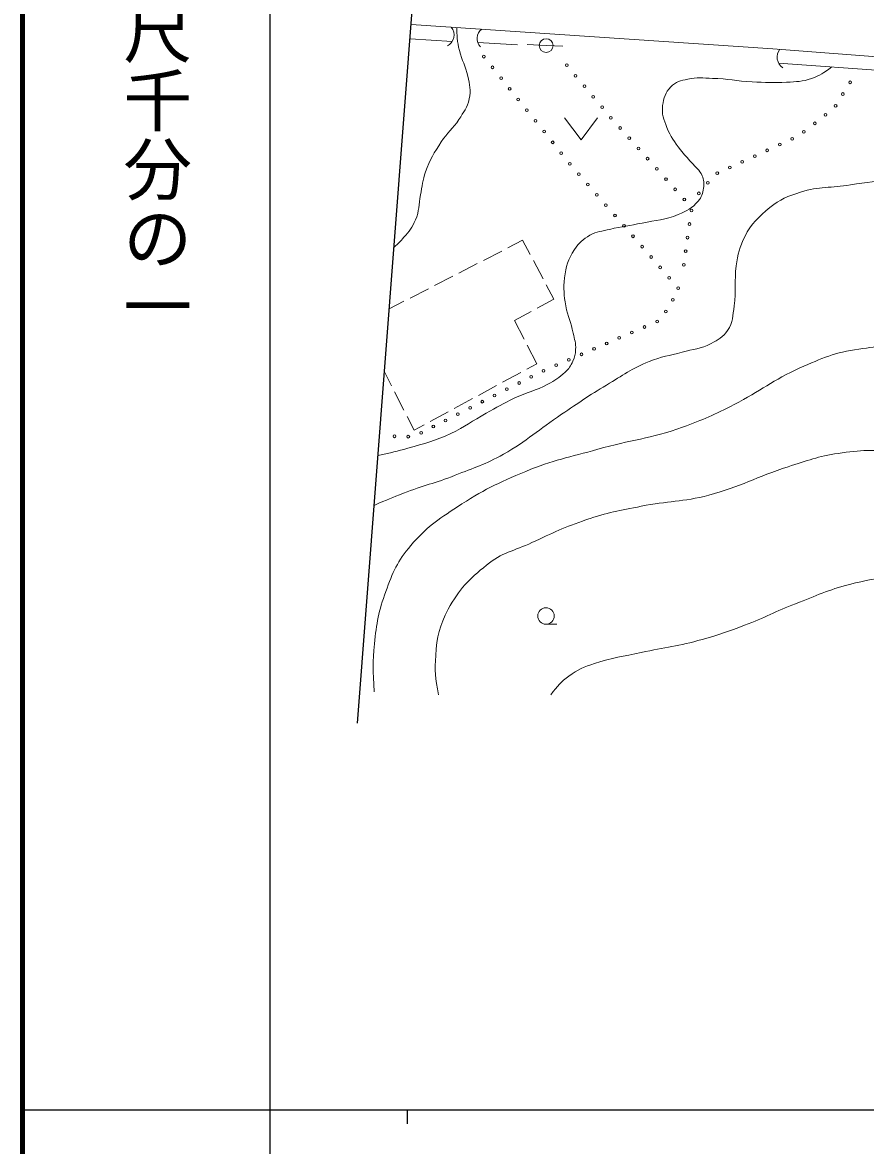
# Model space of a CAD drawing. Units: millimetres, scale not verified. Extents: x 40000 to 680000, y 20000 to 380000.
# Drawn here: x 40000 to 101362, y 202409 to 284164 of the extents above; entities that cross this region are included whole.
import ezdxf
from ezdxf.enums import TextEntityAlignment as Align

# ---------------------------------------------------------------- set-up
doc = ezdxf.new("R2010")
doc.units = ezdxf.units.MM
doc.header["$LTSCALE"] = 1000
for name, color, linetype, lineweight in [('M-BMK-OTRS', 5, 'Continuous', 25), ('M-TTL', 2, 'Continuous', 140), ('M-TTL-BAND', 7, 'Continuous', 25), ('M-WORK', 1, 'Continuous', 13)]:
    doc.layers.add(name, color=color, linetype=linetype, lineweight=lineweight)
doc.styles.add('@ＭＳ ゴシック', font='')
doc.styles.get('@ＭＳ ゴシック').set_extended_font_data('@MS Gothic')

msp = doc.modelspace()

# ---------------------------------------------------------------- linework, layer by layer
at = {"layer": 'M-BMK-OTRS'}
msp.add_line((64374, 233165), (68570, 287697), dxfattribs=at)
at = {"layer": 'M-TTL'}
msp.add_line((40000, 380000), (40000, 20000), dxfattribs=at)
at = {"layer": 'M-TTL-BAND'}
for p, q in [((58000, 370000), (58000, 20000)), ((40000, 205000), (579000, 205000)), ((68000, 205000), (68000, 204000))]:
    msp.add_line(p, q, dxfattribs=at)
at = {"layer": 'M-WORK'}
for p, q in [((68287, 284009), (94608, 282255)), ((68207, 282979), (71275, 282781)), ((73140, 282704), (76023, 282528)), ((78117, 282477), (76745, 282561)), ((78117, 282477), (79325, 282436)), ((94608, 282255), (127925, 279687)), ((95035, 281207), (126915, 278897)), ((79456, 277212), (80656, 275612)), ((80656, 275612), (81856, 277212)), ((75328, 267752), (76403, 268305)), ((76403, 268305), (76952, 267267)), ((73549, 266838), (74883, 267523)), ((71771, 265923), (73105, 266609)), ((77186, 266825), (77887, 265500)), ((69992, 265009), (71326, 265694)), ((78121, 265058), (78670, 264020)), ((68213, 264094), (69547, 264780)), ((66694, 263313), (67769, 263865)), ((78670, 264020), (77459, 263365)), ((77020, 263127), (75809, 262472)), ((75809, 262472), (76507, 261115)), ((76736, 260671), (77435, 259314)), ((77435, 259314), (76708, 258921)), ((66855, 257716), (66341, 258723)), ((76269, 258683), (74950, 257969)), ((74510, 257731), (73191, 257017)), ((67765, 255935), (67082, 257270)), ((72751, 256779), (71432, 256065)), ((68507, 254482), (67992, 255489)), ((70992, 255827), (69673, 255113)), ((69233, 254875), (68507, 254482)), ((78104, 240358), (78904, 240358))]:
    msp.add_line(p, q, dxfattribs=at)
for centre, radius in [((78117, 282477), 500), ((73583, 281677), 100), ((74209, 280897), 100), ((79614, 281053), 100), ((74835, 280117), 100), ((80257, 280288), 100), ((80900, 279522), 100), ((100234, 279805), 100), ((75461, 279338), 100), ((81543, 278756), 100), ((99709, 278954), 100), ((76087, 278558), 100), ((82186, 277990), 100), ((99185, 278103), 100), ((76713, 277778), 100), ((82832, 277227), 100), ((98448, 277440), 100), ((77339, 276998), 100), ((83500, 276482), 100), ((97664, 276820), 100), ((77964, 276218), 100), ((78590, 275438), 100), ((84167, 275738), 100), ((96027, 275690), 100), ((96879, 276199), 100), ((79216, 274658), 100), ((84835, 274993), 100), ((94209, 274857), 100), ((95118, 275273), 100), ((79842, 273878), 100), ((85502, 274249), 100), ((92391, 274024), 100), ((93300, 274440), 100), ((80499, 273124), 100), ((86170, 273504), 100), ((90572, 273190), 100), ((91481, 273607), 100), ((81155, 272370), 100), ((86837, 272759), 100), ((89884, 272481), 100), ((81812, 271616), 100), ((87505, 272015), 100), ((89232, 271723), 100), ((82468, 270861), 100), ((88172, 271270), 100), ((83125, 270107), 100), ((88693, 270481), 100), ((83782, 269353), 100), ((88552, 269491), 100), ((84438, 268598), 100), ((88411, 268501), 100), ((85095, 267844), 100), ((88269, 267511), 100), ((85751, 267090), 100), ((88128, 266521), 100), ((86408, 266336), 100), ((87064, 265581), 100), ((87721, 264827), 100), ((87328, 263976), 100), ((86189, 262393), 100), ((86820, 263115), 100), ((84354, 261597), 100), ((85271, 261995), 100), ((82519, 260802), 100), ((83436, 261199), 100), ((80684, 260006), 100), ((81601, 260404), 100), ((78849, 259211), 100), ((79766, 259608), 100), ((77034, 258372), 100), ((77931, 258813), 100), ((75251, 257465), 100), ((76143, 257919), 100), ((74360, 257011), 100), ((72578, 256104), 100), ((73469, 256558), 100), ((70796, 255197), 100), ((71687, 255650), 100), ((69013, 254290), 100), ((69904, 254743), 100), ((67082, 254039), 100), ((68082, 254014), 100), ((78104, 240958), 600)]:
    msp.add_circle(centre, radius, dxfattribs=at)
for centre, radius, start, end in [((70527, 283252), 884, 296.7149, 39.55818), ((73930, 282990), 840, 126.31346, 224.65123), ((95856, 281644), 930, 142.0649, 237.07971)]:
    msp.add_arc(centre, radius, start, end, dxfattribs=at)
for points, knots in [([(67038, 267789), (67392, 268106), (67501, 268218), (67764, 268523), (68151, 268972), (68370, 269243), (68606, 269787), (68895, 270451), (68824, 270896), (68970, 271606), (69106, 272266), (69111, 272656), (69334, 273291), (69653, 274201), (69961, 274665), (70483, 275474), (70922, 276155), (71328, 276421), (71766, 277102), (72119, 277651), (72379, 277958), (72513, 278596), (72647, 279234), (72554, 279625), (72417, 280262), (72256, 281009), (71988, 281378), (71804, 282120), (71717, 282472), (71681, 282675), (71649, 283037), (71623, 283329), (71621, 283436), (71625, 283787)], [0, 0, 0, 0, 1, 1, 1, 2, 2, 2, 3, 3, 3, 4, 4, 4, 5, 5, 5, 6, 6, 6, 7, 7, 7, 8, 8, 8, 9, 9, 9, 10, 10, 10, 11, 11, 11, 11]), ([(65873, 252641), (66914, 252861), (67212, 252935), (68058, 253171), (69297, 253516), (70003, 253708), (71173, 254243), (72223, 254724), (72728, 255153), (73739, 255712), (74535, 256152), (74976, 256411), (75794, 256809), (76727, 257264), (77331, 257341), (78246, 257831), (78770, 258112), (79062, 258293), (79497, 258699), (79777, 258960), (79900, 259155), (80059, 259503), (80201, 259816), (80241, 260016), (80263, 260359), (80293, 260827), (80178, 261086), (80084, 261546), (79923, 262335), (79686, 262744), (79548, 263538), (79412, 264320), (79361, 264780), (79458, 265568), (79564, 266416), (79709, 266918), (80173, 267636), (80497, 268137), (80780, 268373), (81297, 268670), (81811, 268966), (82176, 268963), (82752, 269104), (83661, 269326), (84187, 269368), (85101, 269564), (86133, 269785), (86757, 269773), (87731, 270176), (88365, 270439), (88731, 270646), (89187, 271160), (89452, 271458), (89505, 271715), (89564, 272109), (89617, 272459), (89608, 272685), (89468, 273011), (89277, 273454), (89000, 273600), (88689, 273968), (88379, 274336), (88169, 274512), (87885, 274900), (87447, 275497), (87179, 275835), (86902, 276522), (86664, 277110), (86511, 277488), (86595, 278117), (86672, 278689), (86787, 279052), (87182, 279471), (87547, 279857), (87901, 279922), (88421, 280033), (89109, 280179), (89518, 280117), (90221, 280096), (91352, 280064), (91976, 279895), (93106, 279841), (94088, 279794), (94641, 279753), (95621, 279815), (96331, 279861), (96752, 279845), (97422, 280084), (98050, 280307), (98304, 280485), (98908, 280926)], [0, 0, 0, 0, 1, 1, 1, 2, 2, 2, 3, 3, 3, 4, 4, 4, 5, 5, 5, 6, 6, 6, 7, 7, 7, 8, 8, 8, 9, 9, 9, 10, 10, 10, 11, 11, 11, 12, 12, 12, 13, 13, 13, 14, 14, 14, 15, 15, 15, 16, 16, 16, 17, 17, 17, 18, 18, 18, 19, 19, 19, 20, 20, 20, 21, 21, 21, 22, 22, 22, 23, 23, 23, 24, 24, 24, 25, 25, 25, 26, 26, 26, 27, 27, 27, 28, 28, 28, 29, 29, 29, 30, 30, 30, 30]), ([(65593, 249009), (66606, 249453), (66888, 249565), (67728, 249896), (69172, 250465), (70041, 250621), (71482, 251198), (72875, 251756), (73699, 251991), (75005, 252730), (76751, 253719), (77570, 254525), (79237, 255641), (80505, 256490), (81200, 256990), (82512, 257767), (83705, 258474), (84328, 258974), (85615, 259491), (86516, 259852), (87075, 259892), (88008, 260161), (88834, 260398), (89355, 260393), (90115, 260793), (90647, 261073), (90987, 261250), (91321, 261750), (91721, 262349), (91689, 262820), (91800, 263531), (91976, 264656), (91791, 265315), (91953, 266442), (92077, 267297), (92175, 267797), (92566, 268568), (93063, 269547), (93563, 269988), (94405, 270694), (95148, 271317), (95705, 271500), (96626, 271804), (97990, 272255), (98850, 272088), (100265, 272340), (101476, 272557), (102233, 272470), (103348, 272992), (104048, 273319), (104442, 273588), (104918, 274198), (105530, 274982), (105589, 275602), (106125, 276439), (106553, 277107), (106878, 277424), (107408, 278015), (108222, 278925), (108584, 279198), (109696, 280145)], [0, 0, 0, 0, 1, 1, 1, 2, 2, 2, 3, 3, 3, 4, 4, 4, 5, 5, 5, 6, 6, 6, 7, 7, 7, 8, 8, 8, 9, 9, 9, 10, 10, 10, 11, 11, 11, 12, 12, 12, 13, 13, 13, 14, 14, 14, 15, 15, 15, 16, 16, 16, 17, 17, 17, 18, 18, 18, 19, 19, 19, 20, 20, 20, 20]), ([(78447, 235229), (78961, 235888), (79175, 236146), (79768, 236589), (80422, 237078), (80873, 237245), (81645, 237508), (82932, 237947), (83708, 237997), (85035, 238293), (86767, 238680), (87770, 238767), (89478, 239251), (90700, 239597), (91374, 239831), (92561, 240285), (94032, 240848), (94808, 241284), (96276, 241855), (97793, 242446), (98624, 242854), (100202, 243253), (101414, 243560), (102113, 243708), (103362, 243770), (104390, 243821), (104970, 243710), (105992, 243579), (107562, 243377), (108379, 242880), (109956, 242736), (110954, 242645), (111541, 242549), (112522, 242755), (113413, 242943), (113933, 243149), (114648, 243713), (115609, 244471), (115868, 245185), (116716, 246068), (117288, 246664), (117586, 247038), (118267, 247505), (119052, 248043), (119638, 248076), (120508, 248462), (121297, 248812), (121778, 248937), (122519, 249381), (123388, 249903), (123869, 250235), (124587, 250952), (125353, 251717), (125572, 252326), (126138, 253250), (126997, 254652), (127334, 255521), (128187, 256927), (128904, 258108), (129246, 258823), (130140, 259876), (130798, 260650), (131143, 261148), (131998, 261695), (132670, 262125), (133134, 262233), (133913, 262404), (135071, 262658), (135753, 262617), (136939, 262653), (138546, 262701), (139455, 262441), (141056, 262595), (142524, 262736), (143334, 262936), (144771, 263266), (146447, 263649), (147342, 264030), (149004, 264472), (151213, 265060), (152468, 265319), (154691, 265851), (155865, 266132), (156499, 266421), (157698, 266559), (158919, 266701), (159629, 266570), (160838, 266349), (161858, 266162), (162460, 266069), (163385, 265602), (164183, 265199), (164573, 264834), (165166, 264166), (166101, 263114), (166369, 262318), (166967, 261044), (167472, 259967), (167575, 259287), (167867, 258133), (168297, 256428), (168391, 255439), (168709, 253709), (169026, 251992), (169210, 251031), (169475, 249305), (169912, 246456), (169902, 244822), (170433, 241989), (170890, 239550), (171418, 238244), (171965, 235823), (172253, 234548), (172382, 233827), (172654, 232548), (172818, 231778), (172869, 231536), (173076, 230576)], [0, 0, 0, 0, 1, 1, 1, 2, 2, 2, 3, 3, 3, 4, 4, 4, 5, 5, 5, 6, 6, 6, 7, 7, 7, 8, 8, 8, 9, 9, 9, 10, 10, 10, 11, 11, 11, 12, 12, 12, 13, 13, 13, 14, 14, 14, 15, 15, 15, 16, 16, 16, 17, 17, 17, 18, 18, 18, 19, 19, 19, 20, 20, 20, 21, 21, 21, 22, 22, 22, 23, 23, 23, 24, 24, 24, 25, 25, 25, 26, 26, 26, 27, 27, 27, 28, 28, 28, 29, 29, 29, 30, 30, 30, 31, 31, 31, 32, 32, 32, 33, 33, 33, 34, 34, 34, 35, 35, 35, 36, 36, 36, 37, 37, 37, 38, 38, 38, 39, 39, 39, 39]), ([(65600, 235439), (65503, 237032), (65484, 237570), (65619, 238925), (65770, 240440), (65930, 241302), (66443, 242736), (66944, 244138), (67302, 244948), (68262, 246087), (69371, 247403), (70214, 247956), (71652, 248902), (73482, 250106), (74612, 250635), (76631, 251487), (78606, 252321), (79817, 252505), (81878, 253096), (84271, 253782), (85702, 253863), (88044, 254705), (89551, 255246), (90370, 255628), (91798, 256352), (93706, 257319), (94626, 258153), (96585, 259014), (98197, 259721), (99133, 260145), (100875, 260392), (102408, 260610), (103324, 260673), (104839, 260354), (106367, 260033), (107089, 259419), (108497, 258745), (109982, 258035), (110724, 257453), (112231, 256792), (113516, 256229), (114251, 255854), (115640, 255662), (116349, 255564), (116782, 255642), (117459, 255873), (117925, 256031), (118121, 256126), (118595, 256418)], [0, 0, 0, 0, 1, 1, 1, 2, 2, 2, 3, 3, 3, 4, 4, 4, 5, 5, 5, 6, 6, 6, 7, 7, 7, 8, 8, 8, 9, 9, 9, 10, 10, 10, 11, 11, 11, 12, 12, 12, 13, 13, 13, 14, 14, 14, 15, 15, 15, 16, 16, 16, 16]), ([(70276, 235217), (70054, 236469), (69994, 236968), (70075, 238089), (70173, 239447), (70350, 240252), (70994, 241450), (71782, 242914), (72489, 243621), (73781, 244668), (74900, 245574), (75776, 245703), (77084, 246305), (78610, 247006), (79458, 247430), (81048, 247971), (82569, 248488), (83467, 248630), (85041, 248948), (86947, 249332), (88074, 249252), (89953, 249752), (92269, 250367), (93444, 251096), (95727, 251820), (97133, 252266), (97915, 252587), (99375, 252797), (100997, 253030), (101971, 253129), (103569, 252768), (105263, 252386), (105993, 251558), (107533, 250757), (108616, 250195), (109107, 249583), (110291, 249292), (111220, 249064), (111784, 249368), (112733, 249493), (113605, 249609), (114076, 249785), (114945, 249924), (115737, 250052), (116217, 249944), (116984, 250183), (117832, 250447), (118275, 250725), (118995, 251246), (119843, 251860), (120134, 252418), (120891, 253142), (121716, 253930), (122363, 254197), (123055, 255104), (123499, 255687), (123664, 256083), (123917, 256771), (124168, 257456), (124212, 257755), (124336, 258591)], [0, 0, 0, 0, 1, 1, 1, 2, 2, 2, 3, 3, 3, 4, 4, 4, 5, 5, 5, 6, 6, 6, 7, 7, 7, 8, 8, 8, 9, 9, 9, 10, 10, 10, 11, 11, 11, 12, 12, 12, 13, 13, 13, 14, 14, 14, 15, 15, 15, 16, 16, 16, 17, 17, 17, 18, 18, 18, 19, 19, 19, 20, 20, 20, 20])]:
    msp.add_open_spline(points, degree=3, knots=knots, dxfattribs=at)

# ---------------------------------------------------------------- texts
at = {"layer": 'M-TTL-BAND', "style": '@ＭＳ ゴシック'}
msp.add_text('縮尺千分の一', height=3666, rotation=270, dxfattribs=at).set_placement((49777, 261030), align=Align.MIDDLE_RIGHT)

doc.saveas('drawing.dxf')
